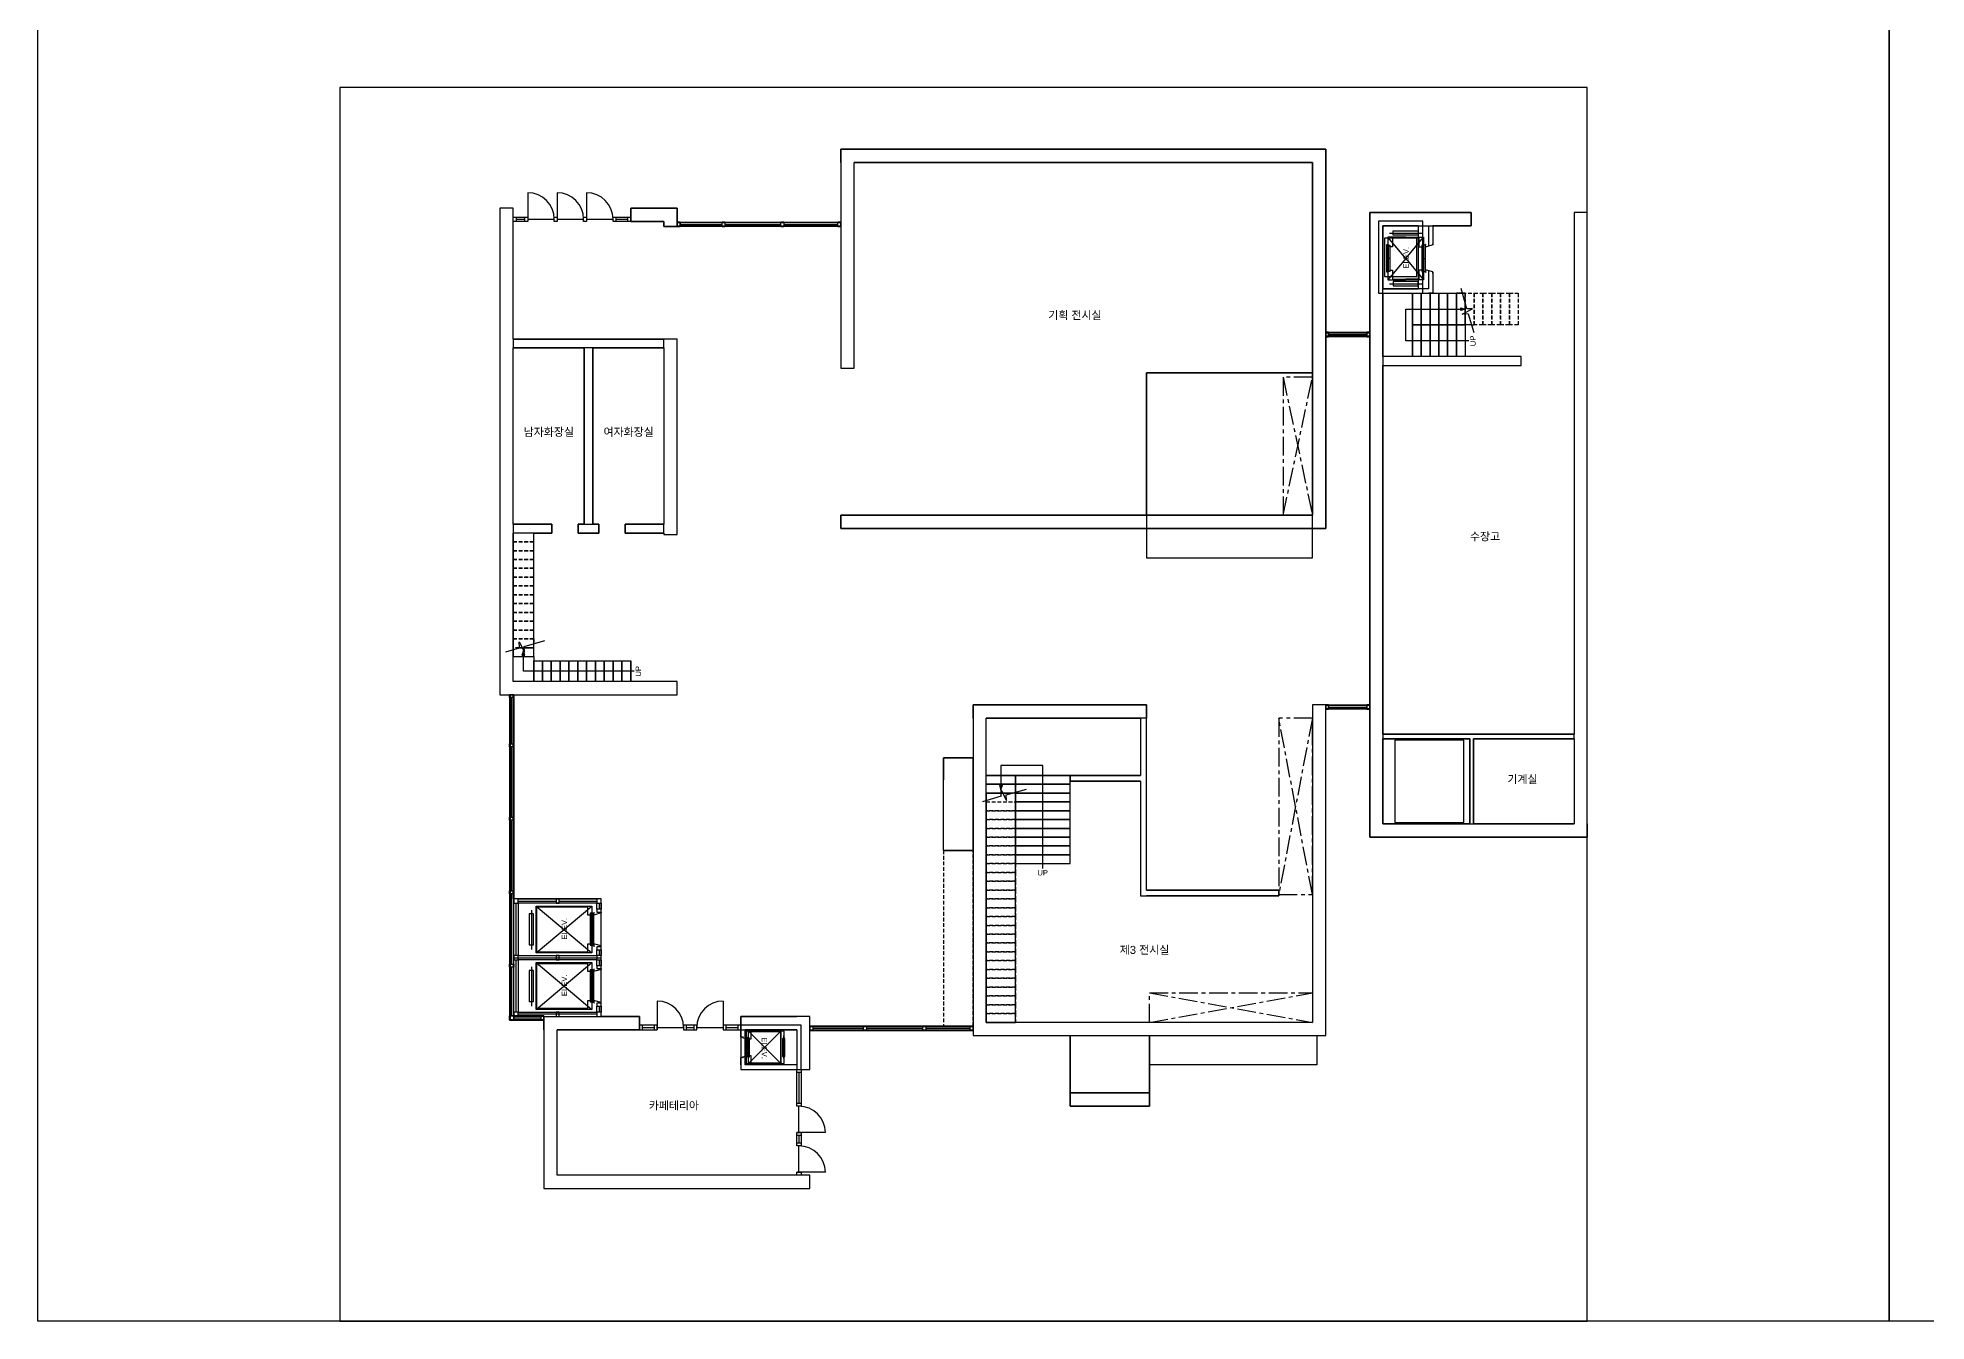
# Model space of a CAD drawing. Header units: millimetres. Extents: x 0 to 336000, y 0 to 193050.
# Drawn here: x 0 to 64260, y 0 to 43659 of the extents above; entities that cross this region are included whole.
import ezdxf

# ---------------------------------------------------------------- set-up
doc = ezdxf.new("R2010")
doc.units = ezdxf.units.MM
doc.header["$LTSCALE"] = 20
doc.linetypes.add('CENTER', pattern=[50.8, 31.75, -6.35, 6.35, -6.35])
doc.linetypes.add('HIDDEN', pattern=[9.525, 6.35, -3.175])
for name, color, linetype in [('CO-MECH', 1, 'Continuous'), ('개구부 표시', 1, 'CENTER'), ('계단', 3, 'Continuous'), ('단면', 2, 'Continuous'), ('스케치업 베이스', 7, 'Continuous'), ('유리', 7, 'Continuous'), ('입면', 7, 'Continuous'), ('점선', 6, 'HIDDEN'), ('창호', 4, 'Continuous')]:
    doc.layers.add(name, color=color, linetype=linetype)
doc.styles.get("Standard").update_dxf_attribs({"font": 'arial.ttf'})

# ---------------------------------------------------------------- blocks, each defined once
blk = doc.blocks.new('*U8')
at = {"layer": '계단'}
blk.add_lwpolyline([(700, 700), (1000, 700), (1000, 0), (700, 0)], close=True, dxfattribs=at)
blk = doc.blocks.new('*U9')
at = {"layer": '계단', "color": 0, "linetype": 'ByBlock', "lineweight": -2, "transparency": 16777216}
for p in [(16175, 21763), (16475, 21763), (16775, 21763), (17075, 21763), (17375, 21763), (17675, 21763), (17975, 21763), (18275, 21763), (18575, 21763), (18875, 21763), (19175, 21763)]:
    blk.add_blockref('*U8', p, dxfattribs=at)
blk = doc.blocks.new('M-020 PERSON')
at = {"layer": 'CO-MECH'}
for p, q in [((650, 1114), (-685, 1114)), ((525, 1188), (-525, 1188)), ((-525, 1188), (-525, 1038)), ((525, 1038), (525, 1188)), ((-945, 948), (945, 948)), ((945, 948), (-945, -948)), ((-945, 948), (945, -948)), ((-945, -948), (-945, 948)), ((-920, 924), (920, 924)), ((-920, -792), (-920, 924)), ((-525, 1038), (525, 1038)), ((920, 924), (920, -792)), ((945, 948), (945, -948)), ((-500, -948), (-945, -948)), ((-500, -792), (-920, -792)), ((-570, -1022), (-570, -1036)), ((-505, -1016), (-565, -1016)), ((-560, -962), (560, -962)), ((-560, -1002), (-560, -962)), ((560, -1002), (-560, -1002)), ((-559, -1263), (-500, -1047)), ((550, -886), (-540, -886)), ((-540, -886), (-540, -926)), ((-540, -926), (550, -926)), ((-510, -876), (-500, -876)), ((-510, -936), (-500, -936)), ((-500, -876), (-500, -792)), ((-500, -936), (-500, -948)), ((-500, -1046), (-500, -1022)), ((0, -886), (0, -926)), ((0, -962), (0, -1002)), ((500, -792), (500, -876)), ((920, -792), (500, -792)), ((500, -876), (510, -876)), ((510, -936), (500, -936)), ((500, -936), (510, -936)), ((500, -948), (500, -936)), ((945, -948), (500, -948)), ((500, -1046), (500, -1022)), ((559, -1263), (500, -1047)), ((505, -1016), (565, -1016)), ((550, -926), (550, -886)), ((560, -962), (560, -1002)), ((570, -1022), (570, -1036)), ((-590, -1236), (-590, -1262)), ((-585, -1266), (-564, -1266)), ((585, -1266), (564, -1266)), ((590, -1236), (590, -1262))]:
    blk.add_line(p, q, dxfattribs=at)
for centre, start, end in [((-565, -1022), 90, 180), ((-505, -1022), 0, 90), ((-505, -1046), 344.74488, 0), ((505, -1022), 90, 180), ((505, -1046), 180, 195.25512), ((565, -1022), 0, 90), ((-585, -1262), 180, 270), ((-564, -1262), 270, 344.74488), ((564, -1262), 195.25512, 270), ((585, -1262), 270, 0)]:
    blk.add_arc(centre, 5, start, end, dxfattribs=at)

msp = doc.modelspace()

# ---------------------------------------------------------------- hatches: boundary and pattern name
h = msp.add_hatch(color=256)
h.dxf.hatch_style = 1
h.paths.add_polyline_path([(48425, 34378), (48425, 34478), (48575, 34428)])
h = msp.add_hatch(color=256)
h.dxf.hatch_style = 1
h.paths.add_polyline_path([(16475, 22653), (16575, 22653), (16525, 22803)])
h = msp.add_hatch(color=256)
h.dxf.hatch_style = 1
h.paths.add_polyline_path([(32825, 18230), (32725, 18230), (32775, 18080)])

# ---------------------------------------------------------------- linework, layer by layer
for p, q in [((48631, 34433), (48432, 35129)), ((46550, 33353), (46550, 34428)), ((46550, 34428), (48425, 34428)), ((48469, 34261), (48824, 34444)), ((48678, 34268), (48469, 34261)), ((48824, 34444), (48631, 34433)), ((48678, 34268), (48861, 33628)), ((48691, 33353), (46550, 33353)), ((16553, 22952), (17249, 23151)), ((15928, 22773), (16387, 22904)), ((16387, 22904), (16380, 23114)), ((16380, 23114), (16563, 22758)), ((16525, 22113), (16525, 22653)), ((16563, 22758), (16553, 22952)), ((20290, 22113), (16525, 22113)), ((34200, 18905), (32775, 18905)), ((32775, 18905), (32775, 18230)), ((34200, 15402), (34200, 18905)), ((32787, 17856), (32780, 18065)), ((32780, 18065), (32963, 17710)), ((32953, 17903), (33649, 18102)), ((32787, 17856), (32148, 17673)), ((32963, 17710), (32953, 17903))]:
    msp.add_line(p, q)
for points in [[(0, 0), (0, 44550), (63000, 44550), (63000, 0), (0, 0)], [(63000, 0), (63000, 44550), (126000, 44550), (126000, 0), (63000, 0)], [(48425, 34478), (48575, 34428), (48425, 34378)], [(16575, 22653), (16525, 22803), (16475, 22653)], [(32725, 18230), (32775, 18080), (32825, 18230)]]:
    msp.add_lwpolyline(points, close=True)
at = {"layer": 'CO-MECH'}
for p, q in [((46551, 36153), (45945, 36878)), ((46551, 36878), (45945, 36878)), ((45945, 36878), (45945, 36553)), ((46001, 37014), (47136, 37014)), ((46551, 36853), (46102, 36853)), ((46102, 36853), (46102, 36553)), ((46126, 37089), (46976, 37089)), ((46126, 36939), (46126, 37089)), ((46976, 36939), (46126, 36939)), ((46551, 36878), (47157, 36878)), ((46551, 36153), (47157, 36878)), ((46551, 36853), (47000, 36853)), ((46976, 37089), (46976, 36939)), ((47000, 36853), (47000, 36553)), ((47157, 36878), (47157, 36553)), ((47445, 36643), (47470, 36643)), ((47475, 36638), (47475, 36617)), ((45892, 36613), (45892, 35693)), ((45932, 36613), (45892, 36613)), ((45932, 36153), (45892, 36153)), ((45932, 35693), (45932, 36613)), ((45945, 36553), (45957, 36553)), ((46551, 36153), (45945, 35428)), ((45957, 36563), (45957, 36553)), ((45957, 36553), (45957, 36563)), ((45967, 35713), (45967, 36603)), ((45967, 36603), (46007, 36603)), ((46007, 36153), (45967, 36153)), ((46007, 36603), (46007, 35713)), ((46017, 36553), (46017, 36563)), ((46102, 36553), (46017, 36553)), ((46551, 36153), (47157, 35428)), ((47000, 36553), (47085, 36553)), ((47085, 36553), (47085, 36563)), ((47095, 36603), (47095, 35713)), ((47135, 36603), (47095, 36603)), ((47095, 36153), (47135, 36153)), ((47135, 35713), (47135, 36603)), ((47145, 36563), (47145, 36553)), ((47145, 36553), (47145, 36563)), ((47157, 36553), (47145, 36553)), ((47170, 35693), (47170, 36613)), ((47170, 36613), (47210, 36613)), ((47170, 36153), (47210, 36153)), ((47210, 36613), (47210, 35693)), ((47225, 36558), (47225, 36618)), ((47230, 36623), (47245, 36623)), ((47254, 36553), (47230, 36553)), ((47471, 36612), (47256, 36553)), ((45892, 35693), (45932, 35693)), ((45945, 35753), (45945, 35428)), ((45957, 35753), (45945, 35753)), ((45945, 35428), (46551, 35428)), ((45957, 35743), (45957, 35753)), ((46007, 35713), (45967, 35713)), ((46017, 35743), (46017, 35753)), ((46017, 35753), (46102, 35753)), ((46102, 35753), (46102, 35453)), ((46102, 35453), (46551, 35453)), ((46976, 35367), (46126, 35367)), ((46126, 35367), (46126, 35217)), ((47000, 35453), (46551, 35453)), ((47157, 35428), (46551, 35428)), ((46976, 35217), (46976, 35367)), ((47000, 35753), (47000, 35453)), ((47085, 35753), (47000, 35753)), ((47085, 35743), (47085, 35753)), ((47095, 35713), (47135, 35713)), ((47145, 35753), (47157, 35753)), ((47145, 35743), (47145, 35753)), ((47157, 35753), (47157, 35428)), ((47210, 35693), (47170, 35693)), ((47225, 35748), (47225, 35688)), ((47254, 35753), (47230, 35753)), ((47230, 35683), (47245, 35683)), ((47471, 35694), (47256, 35753)), ((47445, 35663), (47470, 35663)), ((47475, 35668), (47475, 35689)), ((46001, 35292), (47136, 35292)), ((46126, 35217), (46976, 35217)), ((16796, 13978), (16796, 12643)), ((16961, 12533), (18858, 14123)), ((16961, 14123), (18858, 12533)), ((18796, 13328), (18836, 13328)), ((18871, 13328), (18911, 13328)), ((16796, 12054), (16796, 10719)), ((16961, 10609), (18858, 12199)), ((16961, 12199), (18858, 10609)), ((18796, 11404), (18836, 11404)), ((18871, 11404), (18911, 11404))]:
    msp.add_line(p, q, dxfattribs=at)
for points in [[(16721, 12803), (16871, 12803), (16871, 13853), (16721, 13853)], [(18836, 13878), (18796, 13878), (18796, 12788), (18836, 12788)], [(18911, 12768), (18871, 12768), (18871, 13888), (18911, 13888)], [(16721, 10879), (16871, 10879), (16871, 11929), (16721, 11929)], [(18836, 11954), (18796, 11954), (18796, 10864), (18836, 10864)], [(18911, 10844), (18871, 10844), (18871, 11964), (18911, 11964)]]:
    msp.add_lwpolyline(points, close=True, dxfattribs=at)
for points in [[(18846, 12818), (18846, 12828), (18858, 12828), (18858, 12533), (16961, 12533), (16961, 14123), (18858, 14123), (18858, 13828), (18846, 13828), (18846, 13838), (18846, 13828)], [(18786, 12818), (18786, 12828), (18701, 12828), (18701, 12558), (16986, 12558), (16986, 14098), (18701, 14098), (18701, 13828), (18786, 13828), (18786, 13838)], [(18846, 10894), (18846, 10904), (18858, 10904), (18858, 10609), (16961, 10609), (16961, 12199), (18858, 12199), (18858, 11904), (18846, 11904), (18846, 11914), (18846, 11904)], [(18786, 10894), (18786, 10904), (18701, 10904), (18701, 10634), (16986, 10634), (16986, 12174), (18701, 12174), (18701, 11904), (18786, 11904), (18786, 11914)]]:
    msp.add_lwpolyline(points, dxfattribs=at)
for points in [[(19146, 13918), (19171, 13918, -0.414214), (19176, 13913), (19176, 13892, -0.338213), (19173, 13887), (18957, 13829, -0.066661), (18956, 13828), (18931, 13828, -0.414214), (18926, 13833), (18926, 13893, -0.414214), (18931, 13898), (18946, 13898)], [(19146, 12738), (19171, 12738, 0.414214), (19176, 12743), (19176, 12765, 0.338213), (19173, 12770), (18957, 12828, 0.066661), (18956, 12828), (18931, 12828, 0.414214), (18926, 12823), (18926, 12763, 0.414214), (18931, 12758), (18946, 12758)], [(19146, 11994), (19171, 11994, -0.414214), (19176, 11989), (19176, 11967, -0.338213), (19173, 11962), (18957, 11904, -0.066661), (18956, 11904), (18931, 11904, -0.414214), (18926, 11909), (18926, 11969, -0.414214), (18931, 11974), (18946, 11974)], [(19146, 10814), (19171, 10814, 0.414214), (19176, 10819), (19176, 10840, 0.338213), (19173, 10845), (18957, 10903, 0.066661), (18956, 10904), (18931, 10904, 0.414214), (18926, 10899), (18926, 10839, 0.414214), (18931, 10834), (18946, 10834)]]:
    msp.add_lwpolyline(points, format="xyb", dxfattribs=at)
for centre, start, end in [((47470, 36638), 0, 90), ((47230, 36618), 90, 180), ((47230, 36558), 180, 270), ((47254, 36558), 270, 285.25512), ((47470, 36617), 285.25512, 0), ((47230, 35748), 90, 180), ((47230, 35688), 180, 270), ((47254, 35748), 74.74488, 90), ((47470, 35668), 270, 0), ((47470, 35689), 0, 74.74488)]:
    msp.add_arc(centre, 5, start, end, dxfattribs=at)
at = {"layer": '개구부 표시'}
for p, q in [((42375, 32116), (43375, 27416)), ((42375, 27416), (43375, 32116)), ((43375, 14516), (42225, 20516)), ((43375, 20516), (42225, 14516)), ((37825, 11166), (43375, 10166)), ((37825, 10166), (43375, 11166))]:
    msp.add_line(p, q, dxfattribs=at)
for points in [[(42375, 27416), (43375, 27416), (43375, 32116), (42375, 32116)], [(42225, 14516), (43375, 14516), (43375, 20516), (42225, 20516)], [(37825, 11166), (43375, 11166), (43375, 10166), (37825, 10166)]]:
    msp.add_lwpolyline(points, close=True, dxfattribs=at)
at = {"layer": '계단'}
for p, q in [((48575, 34316), (48575, 34629)), ((48575, 33891), (48575, 34265)), ((48786, 33891), (48575, 33891)), ((16175, 22844), (16175, 22612)), ((16175, 22612), (16875, 22612)), ((16387, 22912), (16484, 22912)), ((16484, 22912), (16387, 22912)), ((16875, 22912), (16555, 22912)), ((16555, 22912), (16875, 22912)), ((16875, 22912), (16875, 23044)), ((16875, 22612), (16875, 22912)), ((32275, 17966), (33172, 17966)), ((32275, 17709), (32275, 17966))]:
    msp.add_line(p, q, dxfattribs=at)
for points in [[(45775, 34966), (46775, 34966), (46775, 32816), (45775, 32816)], [(46775, 34966), (47075, 34966), (47075, 33891), (46775, 33891)], [(47075, 34966), (47375, 34966), (47375, 33891), (47075, 33891)], [(47375, 34966), (47675, 34966), (47675, 33891), (47375, 33891)], [(47675, 34966), (47975, 34966), (47975, 33891), (47675, 33891)], [(47975, 34966), (48275, 34966), (48275, 33891), (47975, 33891)], [(46775, 33891), (47075, 33891), (47075, 32816), (46775, 32816)], [(47075, 33891), (47375, 33891), (47375, 32816), (47075, 32816)], [(47375, 33891), (47675, 33891), (47675, 32816), (47375, 32816)], [(47675, 33891), (47975, 33891), (47975, 32816), (47675, 32816)], [(47975, 33891), (48275, 33891), (48275, 32816), (47975, 32816)], [(48275, 33891), (48575, 33891), (48575, 32816), (48275, 32816)], [(16175, 22612), (16875, 22612), (16875, 21763), (16175, 21763)], [(32275, 18566), (33275, 18566), (33275, 18266), (32275, 18266)], [(33275, 18266), (35125, 18266), (35125, 18566), (33275, 18566)], [(33275, 17966), (35125, 17966), (35125, 18266), (33275, 18266)], [(33275, 17666), (35125, 17666), (35125, 17966), (33275, 17966)], [(33275, 17366), (35125, 17366), (35125, 17666), (33275, 17666)], [(33275, 17066), (35125, 17066), (35125, 17366), (33275, 17366)], [(33275, 16766), (35125, 16766), (35125, 17066), (33275, 17066)], [(33275, 16466), (35125, 16466), (35125, 16766), (33275, 16766)], [(33275, 16166), (35125, 16166), (35125, 16466), (33275, 16466)], [(33275, 15866), (35125, 15866), (35125, 16166), (33275, 16166)], [(33275, 15566), (35125, 15566), (35125, 15866), (33275, 15866)]]:
    msp.add_lwpolyline(points, close=True, dxfattribs=at)
for points in [[(48575, 34265), (48575, 33891), (48275, 33891), (48275, 34966), (48478, 34966)], [(48575, 34629), (48575, 34316)], [(33172, 17966), (32275, 17966), (32275, 18266), (33275, 18266), (33275, 17966)]]:
    msp.add_lwpolyline(points, dxfattribs=at)
at = {"layer": '단면'}
for p, q in [((47475, 34966), (47325, 34966)), ((23999, 9659), (23925, 9659)), ((23999, 8973), (23925, 8973))]:
    msp.add_line(p, q, dxfattribs=at)
for points in [[(27325, 39416), (27325, 39866), (43375, 39866)], [(43375, 39866), (43825, 39866), (43825, 26966), (43375, 26966)], [(27325, 39416), (27325, 32416), (27775, 32416), (27775, 39416)], [(43375, 39416), (27775, 39416)], [(43375, 27416), (43375, 39416)], [(16175, 33412), (16175, 37862), (15725, 37862), (15725, 21763)], [(21308, 37412), (20175, 37412), (20175, 37862), (21308, 37862)], [(21308, 37862), (21758, 37862), (21758, 37237), (21308, 37237), (21308, 37412)], [(45325, 37266), (45325, 37266), (45325, 37716), (48775, 37716), (48775, 37266), (47475, 37266), (47475, 36617)], [(52725, 16916), (52725, 37716), (52275, 37716), (52275, 19966)], [(45325, 16916), (45325, 37266)], [(46975, 37266), (45775, 37266)], [(45775, 37266), (45775, 35116)], [(45775, 37266), (47325, 37266), (47325, 36572)], [(47325, 35734), (47325, 35116), (45775, 35116)], [(47475, 35689), (47475, 34966)], [(45775, 35116), (46975, 35116)], [(45775, 34966), (45775, 32816)], [(45775, 34966), (47325, 34966)], [(16175, 33412), (21308, 33412)], [(16175, 27112), (16175, 33112)], [(18591, 33112), (16175, 33112)], [(18591, 27112), (18591, 33112)], [(21308, 33112), (18891, 33112)], [(18891, 33112), (18891, 27112)], [(21308, 26812), (21308, 26763), (21758, 26763), (21758, 33412), (21308, 33412)], [(21308, 33112), (21308, 27112)], [(45775, 32516), (50476, 32516), (50476, 32816), (45775, 32816)], [(45775, 32516), (45775, 19966)], [(16175, 27112), (17491, 27112), (17491, 26812), (16175, 26812)], [(18891, 27112), (19091, 27112), (19091, 26812), (18391, 26812), (18391, 27112), (18591, 27112)], [(21308, 26812), (19991, 26812), (19991, 27112), (21308, 27112)], [(43375, 26966), (27325, 26966), (27325, 27416), (43375, 27416)], [(16175, 21763), (16175, 26812)], [(15725, 21763), (15725, 21313), (21758, 21313), (21758, 21763), (16175, 21763)], [(31825, 20516), (31825, 20966), (37725, 20966), (37725, 20516)], [(43825, 10166), (43825, 10166), (43825, 20966), (43375, 20966), (43375, 10166)], [(31825, 20516), (31825, 20516), (31825, 10166)], [(32275, 10166), (32275, 10166), (32275, 20516)], [(37525, 20516), (32275, 20516)], [(37525, 20516), (37525, 20516), (37525, 18566)], [(37725, 14666), (37725, 20516)], [(45775, 19966), (52275, 19966)], [(45775, 19816), (45775, 16916)], [(48725, 19816), (45775, 19816)], [(48725, 16916), (48725, 19816)], [(48858, 19816), (48858, 16916)], [(52275, 19816), (48858, 19816)], [(52275, 19816), (52275, 16916)], [(37525, 18366), (35125, 18366), (35125, 18566), (37525, 18566)], [(37525, 18366), (37525, 14466), (37725, 14466)], [(52725, 16916), (52725, 16466), (45325, 16466), (45325, 16916)], [(45775, 16916), (48725, 16916)], [(48858, 16916), (52275, 16916)], [(37725, 14666), (42225, 14666), (42225, 14466), (37725, 14466)], [(17225, 9916), (17225, 9916), (17225, 10366), (20475, 10366), (20475, 9916), (17675, 9916)], [(23925, 9916), (23925, 10366), (25825, 10366)], [(25825, 8566), (26275, 8566), (26275, 10366), (25825, 10366)], [(17225, 9916), (17225, 4966)], [(17675, 4966), (17675, 9916)], [(23925, 9659), (23925, 9916)], [(24075, 9916), (24075, 9620)], [(25825, 9916), (24075, 9916)], [(25825, 9916), (25825, 8716)], [(31825, 10166), (31825, 9716), (43825, 9716), (43825, 10166)], [(43375, 10166), (32275, 10166)], [(24075, 9012), (24075, 8716)], [(23925, 8716), (23925, 8973)], [(23925, 8716), (23925, 8716), (23925, 8566), (25825, 8566)], [(25825, 8716), (24075, 8716)], [(17225, 4966), (17225, 4516), (26275, 4516), (26275, 4966), (17675, 4966)]]:
    msp.add_lwpolyline(points, dxfattribs=at)
for points in [[(30825, 19166), (31825, 19166), (31825, 16016), (30825, 16016)], [(35125, 7766), (37825, 7766), (37825, 7316), (35125, 7316)]]:
    msp.add_lwpolyline(points, close=True, dxfattribs=at)
at = {"layer": '스케치업 베이스'}
for p, q in [((10275, 41966), (10275, 0)), ((52725, 41966), (10275, 41966)), ((52725, 37716), (52725, 41966)), ((27325, 39866), (27325, 37387)), ((43825, 39866), (27325, 39866)), ((43825, 33641), (43825, 39866)), ((27775, 39416), (43375, 39416)), ((27775, 32416), (27775, 39416)), ((43375, 39416), (43375, 32266)), ((15725, 37862), (15725, 37412)), ((16175, 37862), (15725, 37862)), ((15725, 37412), (15725, 33412)), ((16175, 37412), (16175, 37862)), ((16175, 33412), (16175, 37412)), ((21758, 37862), (20175, 37862)), ((20175, 37862), (20175, 37412)), ((20175, 37412), (21308, 37412)), ((21308, 37412), (21308, 37237)), ((21758, 37387), (21758, 37862)), ((21858, 37387), (21758, 37387)), ((21758, 37387), (21758, 37362)), ((21758, 37362), (21758, 37262)), ((21858, 37362), (21758, 37362)), ((21858, 37362), (21858, 37387)), ((21858, 37387), (23283, 37387)), ((21858, 37262), (21858, 37362)), ((23283, 37362), (21858, 37362)), ((23383, 37387), (23283, 37387)), ((23283, 37387), (23283, 37362)), ((23383, 37362), (23283, 37362)), ((23383, 37387), (25283, 37387)), ((23383, 37362), (23383, 37387)), ((25283, 37362), (23383, 37362)), ((25383, 37387), (25283, 37387)), ((25283, 37387), (25283, 37362)), ((25383, 37362), (25283, 37362)), ((25383, 37387), (27225, 37387)), ((25383, 37362), (25383, 37387)), ((27225, 37362), (25383, 37362)), ((27225, 37387), (27225, 37362)), ((27325, 37387), (27225, 37387)), ((27325, 37362), (27225, 37362)), ((27325, 37387), (27325, 37362)), ((27325, 37262), (27325, 37362)), ((48775, 37716), (45325, 37716)), ((45325, 37716), (45325, 33641)), ((45625, 37416), (45625, 34966)), ((47125, 37416), (45625, 37416)), ((47125, 37266), (47125, 37416)), ((48775, 37266), (48775, 37716)), ((52725, 37716), (52275, 37716)), ((52275, 37716), (52275, 19966)), ((52725, 16466), (52725, 37716)), ((21308, 37237), (21758, 37237)), ((21758, 37262), (21858, 37262)), ((21758, 37262), (21758, 37237)), ((21758, 37237), (21858, 37237)), ((21858, 37237), (21858, 37262)), ((21858, 37262), (23283, 37262)), ((23283, 37237), (21858, 37237)), ((23283, 37262), (23283, 37237)), ((23283, 37262), (23383, 37262)), ((23283, 37237), (23383, 37237)), ((23383, 37237), (23383, 37262)), ((23383, 37262), (25283, 37262)), ((25283, 37237), (23383, 37237)), ((25283, 37262), (25283, 37237)), ((25283, 37262), (25383, 37262)), ((25283, 37237), (25383, 37237)), ((25383, 37237), (25383, 37262)), ((25383, 37262), (27225, 37262)), ((27225, 37237), (25383, 37237)), ((27225, 37262), (27225, 37237)), ((27225, 37262), (27325, 37262)), ((27225, 37237), (27325, 37237)), ((27325, 37262), (27325, 37237)), ((27325, 37237), (27325, 32416)), ((45775, 37266), (46975, 37266)), ((45775, 35116), (45775, 37266)), ((46925, 36841), (45825, 36841)), ((45825, 36841), (45825, 35541)), ((46925, 35541), (46925, 36841)), ((46975, 37266), (46975, 35116)), ((46975, 37266), (47125, 37266)), ((47125, 34966), (47125, 37266)), ((47125, 37266), (48775, 37266)), ((45825, 35541), (46925, 35541)), ((45625, 34966), (45775, 34966)), ((46975, 35116), (45775, 35116)), ((45775, 34966), (45775, 35116)), ((45775, 34966), (46775, 34966)), ((45775, 32816), (45775, 34966)), ((46775, 33891), (46775, 34966)), ((46775, 34966), (47075, 34966)), ((47075, 33891), (47075, 34966)), ((47075, 34966), (47125, 34966)), ((47125, 34966), (47375, 34966)), ((47375, 34966), (47375, 33891)), ((47375, 34966), (47675, 34966)), ((47675, 33891), (47675, 34966)), ((47675, 34966), (47975, 34966)), ((47975, 34966), (47975, 33891)), ((47975, 34966), (48275, 34966)), ((48275, 34966), (48275, 33891)), ((48575, 34966), (48275, 34966)), ((48575, 33891), (48575, 34966)), ((43925, 33641), (43825, 33641)), ((43825, 33641), (43825, 33616)), ((43825, 33616), (43825, 33516)), ((43925, 33616), (43825, 33616)), ((43825, 33516), (43825, 33491)), ((43825, 33516), (43925, 33516)), ((43825, 33491), (43925, 33491)), ((43825, 26966), (43825, 33491)), ((43925, 33641), (45225, 33641)), ((43925, 33616), (43925, 33641)), ((43925, 33516), (43925, 33616)), ((45225, 33616), (43925, 33616)), ((43925, 33491), (43925, 33516)), ((43925, 33516), (45225, 33516)), ((45225, 33491), (43925, 33491)), ((45325, 33641), (45225, 33641)), ((45225, 33641), (45225, 33616)), ((45225, 33616), (45225, 33516)), ((45325, 33616), (45225, 33616)), ((45225, 33516), (45225, 33491)), ((45225, 33516), (45325, 33516)), ((45225, 33491), (45325, 33491)), ((45325, 33616), (45325, 33641)), ((45325, 33516), (45325, 33616)), ((45325, 33491), (45325, 33516)), ((45325, 33491), (45325, 20966)), ((46775, 33891), (47075, 33891)), ((46775, 32816), (46775, 33891)), ((47075, 33891), (47375, 33891)), ((47075, 32816), (47075, 33891)), ((47375, 33891), (47375, 32816)), ((47375, 33891), (47675, 33891)), ((47675, 33891), (47975, 33891)), ((47675, 32816), (47675, 33891)), ((47975, 33891), (48275, 33891)), ((47975, 32816), (47975, 33891)), ((48275, 33891), (48575, 33891)), ((48275, 32816), (48275, 33891)), ((48575, 33891), (48575, 32816)), ((15725, 33412), (15725, 21313)), ((21308, 33412), (16175, 33412)), ((16175, 33412), (16175, 33112)), ((16175, 33112), (18591, 33112)), ((16175, 27112), (16175, 33112)), ((18891, 33112), (18591, 33112)), ((18591, 33112), (18591, 27112)), ((18891, 27112), (18891, 33112)), ((18891, 33112), (21308, 33112)), ((21758, 33412), (21308, 33412)), ((21308, 33112), (21308, 33412)), ((21308, 33112), (21308, 27112)), ((21758, 26763), (21758, 33412)), ((46775, 32816), (45775, 32816)), ((45775, 32816), (45775, 32516)), ((47075, 32816), (46775, 32816)), ((47375, 32816), (47075, 32816)), ((47675, 32816), (47375, 32816)), ((47975, 32816), (47675, 32816)), ((48275, 32816), (47975, 32816)), ((48575, 32816), (48275, 32816)), ((50476, 32816), (48575, 32816)), ((50476, 32516), (50476, 32816)), ((27325, 32416), (27775, 32416)), ((43375, 32266), (37725, 32266)), ((37725, 32266), (37725, 27416)), ((43375, 32266), (43375, 27416)), ((45775, 32516), (50476, 32516)), ((45775, 19966), (45775, 32516)), ((16175, 27112), (16175, 26812)), ((17491, 27112), (16175, 27112)), ((17491, 26812), (17491, 27112)), ((18391, 27112), (18391, 26812)), ((18591, 27112), (18391, 27112)), ((18591, 27112), (18891, 27112)), ((19091, 27112), (18891, 27112)), ((19091, 26812), (19091, 27112)), ((19991, 27112), (19991, 26812)), ((21308, 27112), (19991, 27112)), ((21308, 26812), (21308, 27112)), ((27325, 27416), (27325, 26966)), ((37725, 27416), (27325, 27416)), ((43375, 27416), (37725, 27416)), ((37725, 27416), (37725, 26966)), ((43375, 26966), (43375, 27416)), ((16875, 26812), (16175, 26812)), ((16175, 26812), (16175, 22612)), ((16875, 22612), (16875, 26812)), ((16875, 26812), (17491, 26812)), ((18391, 26812), (19091, 26812)), ((19991, 26812), (21308, 26812)), ((21308, 26812), (21308, 26763)), ((21308, 26763), (21758, 26763)), ((27325, 26966), (37725, 26966)), ((37725, 26966), (37725, 25966)), ((37725, 26966), (43375, 26966)), ((43375, 26966), (43825, 26966)), ((43375, 25966), (43375, 26966)), ((37725, 25966), (43375, 25966)), ((16175, 22612), (16875, 22612)), ((16175, 21763), (16175, 22612)), ((16875, 22612), (16875, 22463)), ((16875, 21763), (16875, 22463)), ((16875, 22463), (17175, 22463)), ((17175, 21763), (17175, 22463)), ((17175, 22463), (17475, 22463)), ((17475, 21763), (17475, 22463)), ((17475, 22463), (17775, 22463)), ((17775, 21763), (17775, 22463)), ((17775, 22463), (18075, 22463)), ((18075, 21763), (18075, 22463)), ((18075, 22463), (18375, 22463)), ((18375, 21763), (18375, 22463)), ((18375, 22463), (18675, 22463)), ((18675, 21763), (18675, 22463)), ((18675, 22463), (18975, 22463)), ((18975, 21763), (18975, 22463)), ((18975, 22463), (19275, 22463)), ((19275, 21763), (19275, 22463)), ((19275, 22463), (19575, 22463)), ((19575, 21763), (19575, 22463)), ((19575, 22463), (19875, 22463)), ((19875, 21763), (19875, 22463)), ((19875, 22463), (20175, 22463)), ((20175, 21763), (20175, 22463)), ((15725, 21313), (16050, 21313)), ((16050, 21313), (16050, 21213)), ((16050, 21313), (16075, 21313)), ((16050, 21213), (16075, 21213)), ((16050, 21213), (16050, 19641)), ((16175, 21313), (16075, 21313)), ((16075, 21313), (16075, 21213)), ((16075, 21213), (16075, 19641)), ((16875, 21763), (16175, 21763)), ((16175, 21313), (16200, 21313)), ((16175, 21213), (16175, 21313)), ((16175, 21213), (16200, 21213)), ((16175, 19641), (16175, 21213)), ((16200, 21313), (21758, 21313)), ((16200, 21213), (16200, 21313)), ((16200, 21213), (16200, 19641)), ((17175, 21763), (16875, 21763)), ((17475, 21763), (17175, 21763)), ((17775, 21763), (17475, 21763)), ((18075, 21763), (17775, 21763)), ((18375, 21763), (18075, 21763)), ((18675, 21763), (18375, 21763)), ((18975, 21763), (18675, 21763)), ((19275, 21763), (18975, 21763)), ((19575, 21763), (19275, 21763)), ((19875, 21763), (19575, 21763)), ((20175, 21763), (19875, 21763)), ((21758, 21763), (20175, 21763)), ((21758, 21313), (21758, 21763)), ((31825, 20966), (31825, 20066)), ((37725, 20966), (31825, 20966)), ((37725, 20516), (37725, 20966)), ((43825, 20966), (43375, 20966)), ((43375, 20966), (43375, 10166)), ((43925, 20966), (43825, 20966)), ((43825, 20966), (43825, 20941)), ((43825, 20941), (43825, 20841)), ((43925, 20941), (43825, 20941)), ((43825, 20841), (43825, 20816)), ((43825, 20841), (43925, 20841)), ((43825, 20816), (43925, 20816)), ((43825, 9716), (43825, 20816)), ((43925, 20966), (45225, 20966)), ((43925, 20941), (43925, 20966)), ((43925, 20841), (43925, 20941)), ((45225, 20941), (43925, 20941)), ((43925, 20816), (43925, 20841)), ((43925, 20841), (45225, 20841)), ((45225, 20816), (43925, 20816)), ((45325, 20966), (45225, 20966)), ((45225, 20966), (45225, 20941)), ((45225, 20941), (45225, 20841)), ((45325, 20941), (45225, 20941)), ((45225, 20841), (45225, 20816)), ((45225, 20841), (45325, 20841)), ((45225, 20816), (45325, 20816)), ((45325, 20941), (45325, 20966)), ((45325, 20841), (45325, 20941)), ((45325, 20816), (45325, 20841)), ((45325, 20816), (45325, 16466)), ((31825, 20066), (31825, 19166)), ((32275, 20516), (37525, 20516)), ((32275, 18566), (32275, 20516)), ((37725, 20516), (37525, 20516)), ((37525, 20516), (37525, 18566)), ((37725, 14666), (37725, 20516)), ((52275, 19966), (45775, 19966)), ((45775, 19966), (45775, 19816)), ((52275, 19816), (52275, 19966)), ((16050, 19641), (16050, 19541)), ((16075, 19641), (16050, 19641)), ((16050, 19541), (16075, 19541)), ((16050, 19541), (16050, 17141)), ((16075, 19641), (16075, 19541)), ((16075, 19541), (16075, 17141)), ((16200, 19641), (16175, 19641)), ((16175, 19541), (16175, 19641)), ((16175, 19541), (16200, 19541)), ((16175, 17141), (16175, 19541)), ((16200, 19541), (16200, 19641)), ((16200, 19541), (16200, 17141)), ((45775, 19816), (48725, 19816)), ((45775, 16916), (45775, 19816)), ((46175, 19766), (46175, 16966)), ((48525, 19766), (46175, 19766)), ((48525, 16966), (48525, 19766)), ((48725, 19816), (48725, 16916)), ((48858, 19816), (52275, 19816)), ((48858, 16916), (48858, 19816)), ((52275, 19816), (52275, 16916)), ((31825, 19166), (30825, 19166)), ((30825, 19166), (30825, 18416)), ((31825, 16016), (31825, 19166)), ((30825, 16016), (30825, 18416)), ((33275, 18566), (32275, 18566)), ((32275, 18266), (32275, 18566)), ((33275, 18266), (32275, 18266)), ((32275, 17966), (32275, 18266)), ((33275, 18566), (35125, 18566)), ((33275, 18266), (33275, 18566)), ((33275, 17966), (33275, 18266)), ((33275, 18266), (35125, 18266)), ((37525, 18566), (35125, 18566)), ((35125, 18566), (35125, 18366)), ((35125, 18266), (35125, 18366)), ((35125, 18366), (37525, 18366)), ((35125, 17966), (35125, 18266)), ((37525, 18366), (37525, 14466)), ((33275, 17966), (32275, 17966)), ((32275, 17966), (32275, 10166)), ((33275, 17666), (33275, 17966)), ((33275, 17966), (35125, 17966)), ((33275, 17666), (35125, 17666)), ((33275, 17366), (33275, 17666)), ((33275, 17366), (35125, 17366)), ((33275, 17066), (33275, 17366)), ((35125, 17666), (35125, 17966)), ((35125, 17366), (35125, 17666)), ((35125, 17066), (35125, 17366)), ((16050, 17141), (16050, 17041)), ((16075, 17141), (16050, 17141)), ((16050, 17041), (16075, 17041)), ((16050, 17041), (16050, 14641)), ((16075, 17141), (16075, 17041)), ((16075, 17041), (16075, 14641)), ((16200, 17141), (16175, 17141)), ((16175, 17041), (16175, 17141)), ((16175, 17041), (16200, 17041)), ((16175, 14641), (16175, 17041)), ((16200, 17041), (16200, 17141)), ((16200, 17041), (16200, 14641)), ((33275, 17066), (35125, 17066)), ((33275, 16766), (33275, 17066)), ((33275, 16766), (35125, 16766)), ((33275, 16466), (33275, 16766)), ((35125, 16766), (35125, 17066)), ((35125, 16466), (35125, 16766)), ((48725, 16916), (45775, 16916)), ((46175, 16966), (48525, 16966)), ((48725, 16916), (48858, 16916)), ((52275, 16916), (48858, 16916)), ((33275, 16466), (35125, 16466)), ((33275, 16166), (33275, 16466)), ((33275, 16166), (35125, 16166)), ((33275, 15866), (33275, 16166)), ((35125, 16166), (35125, 16466)), ((35125, 15866), (35125, 16166)), ((45325, 16466), (52725, 16466)), ((52725, 0), (52725, 16466)), ((30825, 16016), (31825, 16016)), ((31825, 16016), (31825, 10041)), ((33275, 15866), (35125, 15866)), ((33275, 15566), (33275, 15866)), ((33275, 15566), (35125, 15566)), ((33275, 10166), (33275, 15566)), ((35125, 15566), (35125, 15866)), ((16050, 14641), (16050, 14541)), ((16075, 14641), (16050, 14641)), ((16050, 14541), (16075, 14541)), ((16050, 14541), (16050, 12141)), ((16075, 14641), (16075, 14541)), ((16075, 14541), (16075, 12141)), ((16200, 14641), (16175, 14641)), ((16175, 14541), (16175, 14641)), ((16175, 14541), (16200, 14541)), ((16175, 14366), (16175, 14541)), ((16175, 14366), (16175, 12366)), ((16200, 14366), (16175, 14366)), ((16200, 14541), (16200, 14641)), ((16200, 14541), (16200, 14366)), ((19176, 14366), (16200, 14366)), ((19176, 12366), (19176, 14366)), ((37525, 14466), (42225, 14466)), ((42225, 14666), (37725, 14666)), ((42225, 14466), (42225, 14666)), ((16175, 12366), (19176, 12366)), ((16175, 12366), (16175, 10366)), ((19176, 10366), (19176, 12366)), ((16050, 12141), (16050, 12041)), ((16075, 12141), (16050, 12141)), ((16050, 12041), (16075, 12041)), ((16050, 12041), (16050, 10391)), ((16075, 12141), (16075, 12041)), ((16075, 12041), (16075, 10391)), ((16050, 10391), (16050, 10241)), ((16075, 10391), (16050, 10391)), ((16075, 10391), (16075, 10266)), ((17225, 10366), (16175, 10366)), ((17225, 10266), (17225, 10366)), ((17225, 10366), (19176, 10366)), ((20475, 10366), (19176, 10366)), ((20475, 9916), (20475, 10366)), ((26275, 10366), (23925, 10366)), ((23925, 10366), (23925, 10066)), ((26275, 10041), (26275, 10366)), ((16050, 10241), (16200, 10241)), ((16075, 10266), (16200, 10266)), ((16200, 10241), (16200, 10266)), ((16200, 10266), (17125, 10266)), ((16200, 10241), (17125, 10241)), ((17125, 10266), (17125, 10241)), ((17125, 10266), (17225, 10266)), ((17125, 10241), (17225, 10241)), ((17225, 10266), (17225, 10241)), ((17225, 10241), (17225, 4516)), ((17675, 4966), (17675, 9916)), ((17675, 9916), (20475, 9916)), ((25975, 10066), (23925, 10066)), ((23925, 10066), (23925, 9916)), ((23925, 9916), (23925, 8566)), ((23925, 9916), (24075, 9916)), ((24075, 9916), (25825, 9916)), ((24075, 8716), (24075, 9916)), ((25400, 9866), (24100, 9866)), ((24100, 9866), (24100, 8766)), ((25400, 8766), (25400, 9866)), ((25825, 9916), (25825, 8716)), ((25975, 8566), (25975, 10066)), ((26375, 10041), (26275, 10041)), ((26275, 10016), (26275, 10041)), ((26275, 10016), (26275, 9916)), ((26375, 10016), (26275, 10016)), ((26275, 9916), (26375, 9916)), ((26275, 9891), (26275, 9916)), ((26275, 9891), (26375, 9891)), ((26275, 8566), (26275, 9891)), ((26375, 10016), (26375, 10041)), ((28096, 10041), (26375, 10041)), ((28096, 10016), (26375, 10016)), ((26375, 9891), (26375, 9916)), ((26375, 9916), (28096, 9916)), ((26375, 9891), (28096, 9891)), ((28096, 10041), (28096, 10016)), ((28196, 10041), (28096, 10041)), ((28196, 10016), (28096, 10016)), ((28096, 9916), (28096, 9891)), ((28096, 9916), (28196, 9916)), ((28096, 9891), (28196, 9891)), ((28196, 10016), (28196, 10041)), ((30121, 10041), (28196, 10041)), ((30121, 10016), (28196, 10016)), ((28196, 9891), (28196, 9916)), ((28196, 9916), (30121, 9916)), ((28196, 9891), (30121, 9891)), ((30121, 10041), (30121, 10016)), ((30221, 10041), (30121, 10041)), ((30221, 10016), (30121, 10016)), ((30121, 9916), (30121, 9891)), ((30121, 9916), (30221, 9916)), ((30121, 9891), (30221, 9891)), ((30221, 10016), (30221, 10041)), ((31725, 10041), (30221, 10041)), ((31725, 10016), (30221, 10016)), ((30221, 9891), (30221, 9916)), ((30221, 9916), (31725, 9916)), ((30221, 9891), (31725, 9891)), ((31725, 10041), (31725, 10016)), ((31825, 10041), (31725, 10041)), ((31825, 10016), (31725, 10016)), ((31725, 9916), (31725, 9891)), ((31725, 9916), (31825, 9916)), ((31725, 9891), (31825, 9891)), ((31825, 10041), (31825, 10016)), ((31825, 9916), (31825, 10016)), ((31825, 9916), (31825, 9891)), ((31825, 9891), (31825, 9716)), ((31825, 9716), (35125, 9716)), ((32275, 10166), (33275, 10166)), ((43375, 10166), (33275, 10166)), ((35125, 7766), (35125, 9716)), ((35125, 9716), (37825, 9716)), ((37825, 8716), (37825, 9716)), ((37825, 9716), (43525, 9716)), ((43525, 9716), (43525, 8716)), ((43525, 9716), (43825, 9716)), ((23925, 8566), (25825, 8566)), ((25825, 8716), (24075, 8716)), ((24100, 8766), (25400, 8766)), ((25825, 8716), (25825, 8566)), ((25825, 8566), (25975, 8566)), ((25975, 8566), (26275, 8566)), ((43525, 8716), (37825, 8716)), ((37825, 7766), (37825, 8716)), ((37825, 7766), (35125, 7766)), ((35125, 7766), (35125, 7316)), ((37825, 7316), (37825, 7766)), ((35125, 7316), (37825, 7316)), ((17225, 4516), (26275, 4516)), ((26275, 4966), (17675, 4966)), ((26275, 4516), (26275, 4966)), ((10275, 0), (52725, 0))]:
    msp.add_line(p, q, dxfattribs=at)
at = {"layer": '유리'}
for p, q in [((16275, 37487), (16575, 37487)), ((19675, 37487), (20075, 37487)), ((21858, 37312), (23283, 37312)), ((23383, 37312), (25283, 37312)), ((25383, 37312), (27225, 37312)), ((43925, 33566), (45225, 33566)), ((16125, 19641), (16125, 21213)), ((43925, 20891), (45225, 20891)), ((16125, 17141), (16125, 19541)), ((16125, 14641), (16125, 17041)), ((16125, 12141), (16125, 14541)), ((16275, 12441), (16275, 14216)), ((16350, 14291), (17638, 14291)), ((17738, 14291), (19026, 14291)), ((19101, 14216), (19101, 14018)), ((16275, 10516), (16275, 12291)), ((16350, 12366), (17638, 12366)), ((17738, 12366), (19026, 12366)), ((19101, 12638), (19101, 12441)), ((19101, 12291), (19101, 12094)), ((16125, 10391), (16125, 12041)), ((16200, 10316), (17125, 10316)), ((19026, 10441), (16350, 10441)), ((19101, 10714), (19101, 10516)), ((20575, 9991), (20975, 9991)), ((22075, 9991), (22325, 9991)), ((23425, 9991), (23825, 9991)), ((26375, 9966), (28096, 9966)), ((28196, 9966), (30121, 9966)), ((30221, 9966), (31725, 9966)), ((25900, 8466), (25900, 7416)), ((25900, 6316), (25900, 6066))]:
    msp.add_line(p, q, dxfattribs=at)
at = {"layer": '입면'}
for p, q in [((37725, 27416), (37725, 32266)), ((37725, 32266), (43375, 32266)), ((37725, 26966), (37725, 25966)), ((43375, 25966), (43375, 26966)), ((37725, 25966), (43375, 25966)), ((35125, 9716), (35125, 7766)), ((37825, 9716), (37825, 7766)), ((43525, 9716), (43525, 8716)), ((43525, 8716), (37825, 8716))]:
    msp.add_line(p, q, dxfattribs=at)
at = {"layer": '점선'}
for p, q in [((48478, 34966), (48875, 34966)), ((48575, 34966), (48575, 34629)), ((48875, 34966), (48875, 33891)), ((48575, 34316), (48575, 34265)), ((48786, 33891), (48875, 33891)), ((16875, 23212), (16175, 23212)), ((16175, 23212), (16175, 22912)), ((16875, 23212), (16875, 23044)), ((16387, 22912), (16175, 22912)), ((16175, 22912), (16175, 22844)), ((16484, 22912), (16555, 22912)), ((32275, 17709), (32275, 17666)), ((33275, 17966), (33172, 17966)), ((33275, 17966), (33275, 17666))]:
    msp.add_line(p, q, dxfattribs=at)
for points in [[(48875, 34966), (49175, 34966), (49175, 33891), (48875, 33891)], [(49175, 34966), (49475, 34966), (49475, 33891), (49175, 33891)], [(49475, 34966), (49775, 34966), (49775, 33891), (49475, 33891)], [(49775, 34966), (50075, 34966), (50075, 33891), (49775, 33891)], [(50075, 34966), (50375, 34966), (50375, 33891), (50075, 33891)], [(16175, 26512), (16875, 26512), (16875, 26812), (16175, 26812)], [(16175, 26212), (16875, 26212), (16875, 26512), (16175, 26512)], [(16175, 25912), (16875, 25912), (16875, 26212), (16175, 26212)], [(16175, 25612), (16875, 25612), (16875, 25912), (16175, 25912)], [(16175, 25312), (16875, 25312), (16875, 25612), (16175, 25612)], [(16175, 25012), (16875, 25012), (16875, 25312), (16175, 25312)], [(16175, 24712), (16875, 24712), (16875, 25012), (16175, 25012)], [(16175, 24412), (16875, 24412), (16875, 24712), (16175, 24712)], [(16175, 24112), (16875, 24112), (16875, 24412), (16175, 24412)], [(16175, 23812), (16875, 23812), (16875, 24112), (16175, 24112)], [(16175, 23512), (16875, 23512), (16875, 23812), (16175, 23812)], [(16175, 23212), (16875, 23212), (16875, 23512), (16175, 23512)], [(32275, 17666), (33275, 17666), (33275, 17366), (32275, 17366)], [(32275, 17366), (33275, 17366), (33275, 17066), (32275, 17066)], [(32275, 17066), (33275, 17066), (33275, 16766), (32275, 16766)], [(32275, 16766), (33275, 16766), (33275, 16466), (32275, 16466)], [(32275, 16466), (33275, 16466), (33275, 16166), (32275, 16166)], [(32275, 16166), (33275, 16166), (33275, 15866), (32275, 15866)], [(31825, 16016), (30825, 16016), (30825, 10041), (31825, 10041)], [(32275, 15866), (33275, 15866), (33275, 15566), (32275, 15566)], [(32275, 15566), (33275, 15566), (33275, 15266), (32275, 15266)], [(32275, 15266), (33275, 15266), (33275, 14966), (32275, 14966)], [(32275, 14966), (33275, 14966), (33275, 14666), (32275, 14666)], [(32275, 14666), (33275, 14666), (33275, 14366), (32275, 14366)], [(32275, 14366), (33275, 14366), (33275, 14066), (32275, 14066)], [(32275, 14066), (33275, 14066), (33275, 13766), (32275, 13766)], [(32275, 13766), (33275, 13766), (33275, 13466), (32275, 13466)], [(32275, 13466), (33275, 13466), (33275, 13166), (32275, 13166)], [(32275, 13166), (33275, 13166), (33275, 12866), (32275, 12866)], [(32275, 12866), (33275, 12866), (33275, 12566), (32275, 12566)], [(32275, 12566), (33275, 12566), (33275, 12266), (32275, 12266)], [(32275, 12266), (33275, 12266), (33275, 11966), (32275, 11966)], [(32275, 11966), (33275, 11966), (33275, 11666), (32275, 11666)], [(32275, 11666), (33275, 11666), (33275, 11366), (32275, 11366)], [(32275, 11366), (33275, 11366), (33275, 11066), (32275, 11066)], [(32275, 11066), (33275, 11066), (33275, 10766), (32275, 10766)], [(32275, 10766), (33275, 10766), (33275, 10466), (32275, 10466)], [(32275, 10466), (33275, 10466), (33275, 10166), (32275, 10166)]]:
    msp.add_lwpolyline(points, close=True, dxfattribs=at)
at = {"layer": '창호'}
for p, q in [((16675, 38387), (16675, 37412)), ((17675, 38387), (17675, 37412)), ((18675, 38387), (18675, 37412)), ((16675, 37487), (17575, 37487)), ((17675, 37487), (18575, 37487)), ((18675, 37487), (19575, 37487)), ((16350, 10516), (19026, 10516)), ((21075, 10891), (21075, 9916)), ((23325, 10891), (23325, 9916)), ((21075, 9991), (21975, 9991)), ((22425, 9991), (23325, 9991)), ((25900, 6416), (25900, 7316)), ((26800, 6416), (25825, 6416)), ((25900, 5066), (25900, 5966)), ((26800, 5066), (25825, 5066))]:
    msp.add_line(p, q, dxfattribs=at)
for points in [[(16175, 37562), (16275, 37562), (16275, 37412), (16175, 37412)], [(16575, 37562), (16675, 37562), (16675, 37412), (16575, 37412)], [(17575, 37562), (17675, 37562), (17675, 37412), (17575, 37412)], [(18575, 37562), (18675, 37562), (18675, 37412), (18575, 37412)], [(19575, 37562), (19675, 37562), (19675, 37412), (19575, 37412)], [(20075, 37562), (20175, 37562), (20175, 37412), (20075, 37412)], [(21758, 37387), (21858, 37387), (21858, 37237), (21758, 37237)], [(21758, 37387), (27325, 37387), (27325, 37237), (21758, 37237)], [(23283, 37387), (23383, 37387), (23383, 37237), (23283, 37237)], [(25283, 37387), (25383, 37387), (25383, 37237), (25283, 37237)], [(27225, 37387), (27325, 37387), (27325, 37237), (27225, 37237)], [(43825, 33641), (45325, 33641), (45325, 33491), (43825, 33491)], [(43825, 33641), (43925, 33641), (43925, 33491), (43825, 33491)], [(45225, 33641), (45325, 33641), (45325, 33491), (45225, 33491)], [(16050, 21313), (16200, 21313), (16200, 21213), (16050, 21213)], [(16050, 10241), (16200, 10241), (16200, 21313), (16050, 21313)], [(43825, 20966), (45325, 20966), (45325, 20816), (43825, 20816)], [(43825, 20966), (43925, 20966), (43925, 20816), (43825, 20816)], [(45225, 20966), (45325, 20966), (45325, 20816), (45225, 20816)], [(16050, 19641), (16200, 19641), (16200, 19541), (16050, 19541)], [(16050, 17141), (16200, 17141), (16200, 17041), (16050, 17041)], [(16050, 14641), (16200, 14641), (16200, 14541), (16050, 14541)], [(16200, 14216), (16350, 14216), (16350, 14366), (16200, 14366)], [(16200, 14216), (16350, 14216), (16350, 12441), (16200, 12441)], [(16350, 14366), (19026, 14366), (19026, 14216), (16350, 14216)], [(17638, 14366), (17638, 14216), (17738, 14216), (17738, 14366)], [(19026, 14216), (19176, 14216), (19176, 14366), (19026, 14366)], [(19026, 14216), (19176, 14216), (19176, 14018), (19026, 14018)], [(19026, 13918), (19176, 13918), (19176, 14018), (19026, 14018)], [(16200, 12291), (16350, 12291), (16350, 12441), (16200, 12441)], [(16200, 12291), (16350, 12291), (16350, 10516), (16200, 10516)], [(16350, 12441), (19026, 12441), (19026, 12291), (16350, 12291)], [(17638, 12441), (17638, 12291), (17738, 12291), (17738, 12441)], [(19026, 12638), (19176, 12638), (19176, 12738), (19026, 12738)], [(19026, 12638), (19176, 12638), (19176, 12441), (19026, 12441)], [(19026, 12291), (19176, 12291), (19176, 12441), (19026, 12441)], [(19026, 12291), (19176, 12291), (19176, 12094), (19026, 12094)], [(16050, 12141), (16200, 12141), (16200, 12041), (16050, 12041)], [(19026, 11994), (19176, 11994), (19176, 12094), (19026, 12094)], [(16050, 10391), (16200, 10391), (16200, 10241), (16050, 10241)], [(16050, 10241), (17225, 10241), (17225, 10391), (16050, 10391)], [(16200, 10391), (16350, 10391), (16350, 10516), (16200, 10516)], [(17125, 10391), (17225, 10391), (17225, 10241), (17125, 10241)], [(17638, 10516), (17638, 10366), (17738, 10366), (17738, 10516)], [(19026, 10714), (19176, 10714), (19176, 10814), (19026, 10814)], [(19026, 10714), (19176, 10714), (19176, 10516), (19026, 10516)], [(19026, 10366), (19176, 10366), (19176, 10516), (19026, 10516)], [(20475, 9916), (20575, 9916), (20575, 10066), (20475, 10066)], [(20975, 9916), (21075, 9916), (21075, 10066), (20975, 10066)], [(21975, 9916), (22075, 9916), (22075, 10066), (21975, 10066)], [(22325, 9916), (22425, 9916), (22425, 10066), (22325, 10066)], [(23325, 9916), (23425, 9916), (23425, 10066), (23325, 10066)], [(23825, 9916), (23925, 9916), (23925, 10066), (23825, 10066)], [(26275, 10041), (26375, 10041), (26375, 9891), (26275, 9891)], [(26275, 10041), (31825, 10041), (31825, 9891), (26275, 9891)], [(28096, 10041), (28196, 10041), (28196, 9891), (28096, 9891)], [(30121, 10041), (30221, 10041), (30221, 9891), (30121, 9891)], [(31725, 10041), (31825, 10041), (31825, 9891), (31725, 9891)], [(25825, 8566), (25975, 8566), (25975, 8466), (25825, 8466)], [(25825, 7416), (25975, 7416), (25975, 7316), (25825, 7316)], [(25825, 6416), (25975, 6416), (25975, 6316), (25825, 6316)], [(25825, 6066), (25975, 6066), (25975, 5966), (25825, 5966)], [(25825, 5066), (25975, 5066), (25975, 4966), (25825, 4966)]]:
    msp.add_lwpolyline(points, close=True, dxfattribs=at)
for points in [[(16675, 37412), (16175, 37412), (16175, 37562), (16675, 37562)], [(17575, 37562), (17675, 37562)], [(17675, 37412), (17575, 37412)], [(18575, 37562), (18675, 37562)], [(18675, 37412), (18575, 37412)], [(19575, 37562), (20175, 37562), (20175, 37412), (19575, 37412)], [(21075, 10066), (20475, 10066), (20475, 9916), (21075, 9916)], [(22425, 10066), (21975, 10066)], [(21975, 9916), (22425, 9916)], [(23325, 9916), (23925, 9916), (23925, 10066), (23325, 10066)], [(25825, 7316), (25825, 8566), (25975, 8566), (25975, 7316)], [(25825, 5966), (25825, 6416)], [(25975, 6416), (25975, 5966)], [(25975, 5066), (25975, 4966), (25825, 4966), (25825, 5066)]]:
    msp.add_lwpolyline(points, dxfattribs=at)
for centre, start, end in [((16675, 37487), 0, 90), ((17675, 37487), 0, 90), ((18675, 37487), 0, 90), ((21075, 9991), 0, 90), ((23325, 9991), 90, 180), ((25900, 6416), 0, 90), ((25900, 5066), 0, 90)]:
    msp.add_arc(centre, 900, start, end, dxfattribs=at)

# ---------------------------------------------------------------- block references
at = {"layer": 'CO-MECH', "xscale": 0.582010582010582, "yscale": 0.582010582010582, "zscale": 0.582010582010582, "rotation": 270}
msp.add_blockref('M-020 PERSON', (24733, 9316), dxfattribs=at)
at = {"layer": '계단'}
msp.add_blockref('*U9', (0, 0), dxfattribs=at)

# ---------------------------------------------------------------- texts
for s, height, p in [('기획 전시실', 272.3, (34384, 34086)), ('남자화장실', 272.3, (16536, 30114)), ('여자화장실', 272.3, (19253, 30114)), ('수장고', 272.3, (48734, 26560)), ('기계실', 272.3, (50009, 18300)), ('UP', 186.5, (34013, 15164)), ('제3 전시실', 272.3, (36819, 12495)), ('카페테리아', 272.3, (20793, 7199))]:
    msp.add_text(s, height=height).set_placement(p)
for p in [(48929, 33166), (20528, 21926)]:
    msp.add_text('UP', height=186.5, rotation=90).set_placement(p)
at = {"layer": 'CO-MECH'}
for rotation, p in [(90, (46651, 35808)), (90, (18010, 12983)), (90, (18010, 11058)), (270, (24633, 9661))]:
    msp.add_text('ELEV.', height=186.5, rotation=rotation, dxfattribs=at).set_placement(p)

doc.saveas('drawing.dxf')
